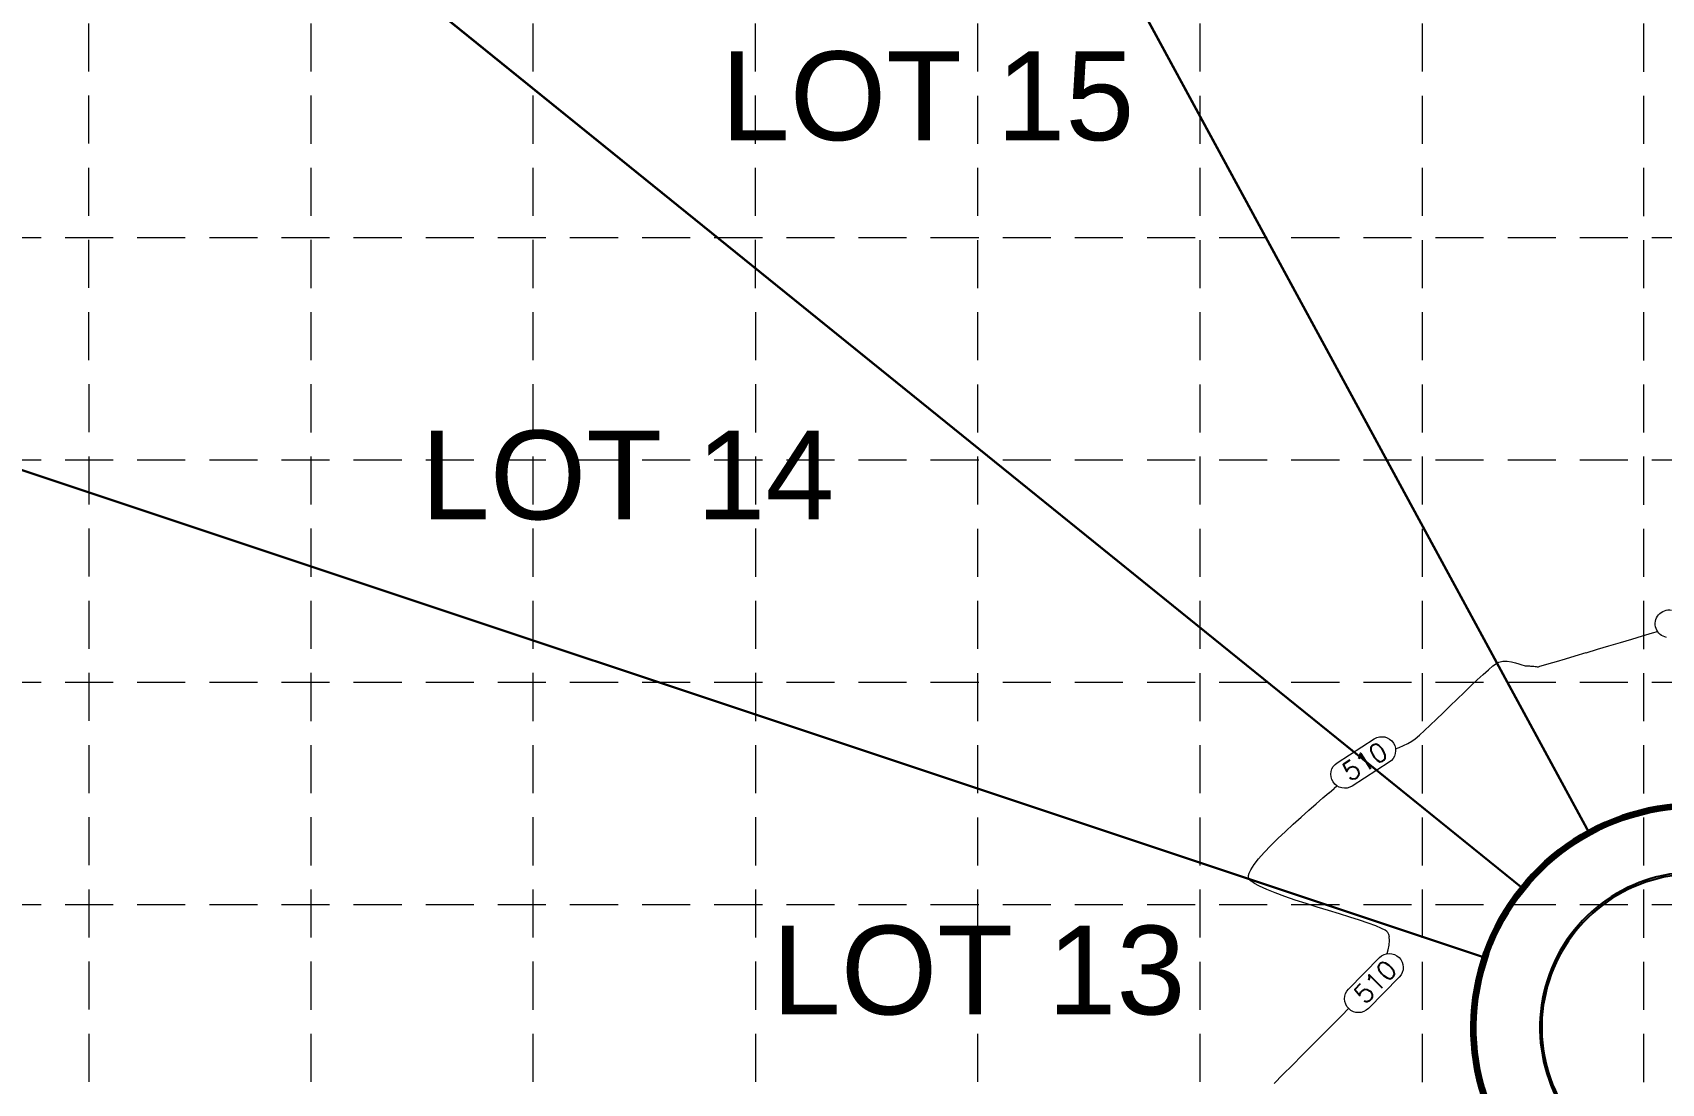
# Model space of a CAD drawing. Header units: feet. Extents: x -406 to 2003, y 7035 to 10885.
# Drawn here: x -117.4 to 322.9, y 9872.7 to 10156.7 of the extents above; entities that cross this region are included whole.
import ezdxf

# ---------------------------------------------------------------- set-up
doc = ezdxf.new("R2010")
doc.units = ezdxf.units.FT
doc.header["$LTSCALE"] = 40
doc.header["$MEASUREMENT"] = 0
doc.linetypes.add('HIDDEN', pattern=[0.375, 0.25, -0.125])
for name, color, linetype, lineweight in [('1 PROPOSED CONTOURS', 35, 'Continuous', 0), ('LOT NUMBERS', 3, 'Continuous', 35), ('right of way', 3, 'Continuous', 40), ('SILT FENCE', 200, 'Continuous', 100)]:
    doc.layers.add(name, color=color, linetype=linetype, lineweight=lineweight)
for name, color, linetype in [('GRID', 254, 'HIDDEN'), ('lots', 4, 'Continuous'), ('polys', 7, 'Continuous'), ('proposed pavement', 4, 'Continuous')]:
    doc.layers.add(name, color=color, linetype=linetype)
doc.styles.get("Standard").update_dxf_attribs({"font": 'ARIAL.TTF'})

msp = doc.modelspace()

# ---------------------------------------------------------------- linework, layer by layer
at = {"layer": '1 PROPOSED CONTOURS', "color": 35, "extrusion": (0.284844, -0.958574, 0), "elevation": -9489.12}
msp.add_lwpolyline([(3141.84, 510), (3145.11, 510)], dxfattribs=at)
at = {"layer": '1 PROPOSED CONTOURS', "color": 35, "extrusion": (-0.284732, 0.958607, 0), "elevation": 9489.49}
msp.add_lwpolyline([(-3144, 510), (-3147.19, 510)], dxfattribs=at)
at = {"layer": '1 PROPOSED CONTOURS', "color": 35, "extrusion": (0.284504, -0.958675, 0), "elevation": -9490.24}
msp.add_lwpolyline([(3144.93, 510), (3147.96, 510)], dxfattribs=at)
at = {"layer": '1 PROPOSED CONTOURS', "color": 35, "elevation": 510}
for points in [[(317.85, 9993.66), (320.52, 9994.45)], [(294.62, 9986.76), (297, 9987.46)], [(297, 9987.46), (299.67, 9988.26)], [(299.67, 9988.26), (302.58, 9989.12)], [(274.74, 9983.25), (276.17, 9984.52)], [(276.17, 9984.52), (277.38, 9985.53)], [(277.38, 9985.53), (278.35, 9986.23)], [(278.35, 9986.23), (279.02, 9986.58)], [(280.1, 9986.78), (281.24, 9986.79)], [(286.12, 9985.58), (286.43, 9985.56)], [(286.99, 9985.54), (287.3, 9985.53)], [(287.56, 9985.51), (287.88, 9985.49)], [(288.19, 9985.47), (288.45, 9985.45)], [(288.45, 9985.45), (288.78, 9985.42)], [(289.1, 9985.37), (289.37, 9985.33)], [(291.09, 9985.72), (292.63, 9986.17)], [(292.63, 9986.17), (294.62, 9986.76)], [(269.59, 9978.38), (271.42, 9980.13)], [(271.42, 9980.13), (273.15, 9981.77)], [(263.96, 9972.89), (265.82, 9974.71)], [(265.82, 9974.71), (267.72, 9976.55)], [(260.45, 9969.53), (262.15, 9971.15)], [(254.35, 9964.58), (255.46, 9965.23)], [(258.89, 9968.08), (260.45, 9969.53)], [(223.39, 9942.78), (225.52, 9944.69)], [(219.24, 9938.88), (221.28, 9940.83)], [(214.05, 9933.43), (215.57, 9935.15)], [(215.57, 9935.15), (217.32, 9936.98)], [(211.91, 9930.47), (212.81, 9931.86)], [(211.29, 9928.56), (211.3, 9928.92)], [(211.36, 9928.26), (211.32, 9928.41)], [(218.56, 9924.18), (216.26, 9925.1)], [(221.14, 9923.24), (218.56, 9924.18)], [(229.9, 9920.37), (226.89, 9921.32)], [(232.93, 9919.43), (229.9, 9920.37)], [(235.89, 9918.52), (232.93, 9919.43)], [(243.7, 9916.01), (241.35, 9916.8)], [(248.71, 9913.82), (248.23, 9914.14)], [(248.91, 9913.62), (248.71, 9913.82)], [(249.08, 9908.79), (249.34, 9910.08)], [(249.34, 9910.08), (249.45, 9911.34)], [(225.85, 9880.37), (228.57, 9883.09)], [(228.57, 9883.09), (231.29, 9885.82)]]:
    msp.add_lwpolyline(points, dxfattribs=at)
at = {"layer": '1 PROPOSED CONTOURS', "color": 35, "extrusion": (-0.283499, 0.958973, 0), "elevation": 9493.53}
msp.add_lwpolyline([(-3140.79, 510), (-3142.22, 510)], dxfattribs=at)
at = {"layer": '1 PROPOSED CONTOURS', "color": 35, "extrusion": (-0.284771, 0.958596, 0), "elevation": 9489.36}
msp.add_lwpolyline([(-3134.66, 510), (-3137.85, 510)], dxfattribs=at)
at = {"layer": '1 PROPOSED CONTOURS', "color": 35, "extrusion": (0.284857, -0.95857, 0), "elevation": -9489.08}
msp.add_lwpolyline([(3138.7, 510), (3141.97, 510)], dxfattribs=at)
at = {"layer": '1 PROPOSED CONTOURS', "color": 35, "extrusion": (0.679236, -0.73392, 0), "elevation": -7140.29}
msp.add_lwpolyline([(6980.45, 510), (6982.62, 510)], dxfattribs=at)
at = {"layer": '1 PROPOSED CONTOURS', "color": 35, "extrusion": (-0.182858, 0.983139, 0), "elevation": 9767.18}
msp.add_lwpolyline([(-2100.44, 510), (-2101.54, 510)], dxfattribs=at)
at = {"layer": '1 PROPOSED CONTOURS', "color": 35, "extrusion": (0.123903, 0.992294, 0), "elevation": 9944.68}
msp.add_lwpolyline([(958.32, 510), (957.17, 510)], dxfattribs=at)
at = {"layer": '1 PROPOSED CONTOURS', "color": 35, "extrusion": (0.212487, 0.977164, 0), "elevation": 9818.59}
msp.add_lwpolyline([(1846.11, 510), (1845, 510)], dxfattribs=at)
at = {"layer": '1 PROPOSED CONTOURS', "color": 35, "extrusion": (0.273898, 0.961759, 0), "elevation": 9682.16}
msp.add_lwpolyline([(2462.64, 510), (2461.63, 510)], dxfattribs=at)
at = {"layer": '1 PROPOSED CONTOURS', "color": 35, "extrusion": (0.31377, 0.949499, 0), "elevation": 9571.07}
msp.add_lwpolyline([(2863.29, 510), (2862.44, 510)], dxfattribs=at)
at = {"layer": '1 PROPOSED CONTOURS', "color": 35, "extrusion": (0.329493, 0.944158, 0), "elevation": 9522.22}
msp.add_lwpolyline([(3020.97, 510), (3020.35, 510)], dxfattribs=at)
at = {"layer": '1 PROPOSED CONTOURS', "color": 35, "extrusion": (0.279116, 0.960257, 0), "elevation": 9668.58}
msp.add_lwpolyline([(2512.7, 510), (2512.39, 510)], dxfattribs=at)
at = {"layer": '1 PROPOSED CONTOURS', "color": 35, "extrusion": (0.020016, 0.9998, 0), "elevation": 9989.29}
msp.add_lwpolyline([(-86.5, 510), (-86.75, 510)], dxfattribs=at)
at = {"layer": '1 PROPOSED CONTOURS', "color": 35, "extrusion": (0.032117, 0.999484, 0), "elevation": 9989.61}
msp.add_lwpolyline([(34.18, 510), (33.87, 510)], dxfattribs=at)
at = {"layer": '1 PROPOSED CONTOURS', "color": 35, "extrusion": (0.059622, 0.998221, 0), "elevation": 9984.89}
msp.add_lwpolyline([(308.56, 510), (308.31, 510)], dxfattribs=at)
at = {"layer": '1 PROPOSED CONTOURS', "color": 35, "extrusion": (0.070702, 0.997498, 0), "elevation": 9980.85}
msp.add_lwpolyline([(418.84, 510), (418.51, 510)], dxfattribs=at)
at = {"layer": '1 PROPOSED CONTOURS', "color": 35, "extrusion": (0.143161, 0.989699, 0), "elevation": 9923.9}
msp.add_lwpolyline([(1143.72, 510), (1143.39, 510)], dxfattribs=at)
at = {"layer": '1 PROPOSED CONTOURS', "color": 35, "extrusion": (-0.004833, 0.999988, 0), "elevation": 9983.81}
msp.add_lwpolyline([(-337.62, 510), (-337.94, 510)], dxfattribs=at)
at = {"layer": '1 PROPOSED CONTOURS', "color": 35, "extrusion": (0.257936, -0.966162, 0), "elevation": -9572.72}
msp.add_lwpolyline([(2855.47, 510), (2855.88, 510)], dxfattribs=at)
at = {"layer": '1 PROPOSED CONTOURS', "color": 35, "extrusion": (0.2767, -0.960956, 0), "elevation": -9515.3}
msp.add_lwpolyline([(3041.73, 510), (3042.78, 510)], dxfattribs=at)
at = {"layer": '1 PROPOSED CONTOURS', "color": 35, "extrusion": (0.696889, -0.717179, 0), "elevation": -6968.4}
msp.add_lwpolyline([(7144.55, 510), (7147.17, 510)], dxfattribs=at)
at = {"layer": '1 PROPOSED CONTOURS', "color": 35, "extrusion": (0.694633, -0.719365, 0), "elevation": -6990.79}
msp.add_lwpolyline([(7114.87, 510), (7117.38, 510)], dxfattribs=at)
at = {"layer": '1 PROPOSED CONTOURS', "color": 35, "linetype": 'Continuous', "elevation": 510}
for points in [[(235.3, 9959.38), (245.31, 9965.83)], [(249.37, 9959.52), (239.36, 9953.08)]]:
    msp.add_lwpolyline(points, dxfattribs=at)
at = {"layer": '1 PROPOSED CONTOURS', "color": 35, "extrusion": (0.589036, -0.808107, 0), "elevation": -7902.49}
msp.add_lwpolyline([(6076.31, 510), (6077.42, 510)], dxfattribs=at)
at = {"layer": '1 PROPOSED CONTOURS', "color": 35, "extrusion": (0.641169, -0.7674, 0), "elevation": -7483.44}
msp.add_lwpolyline([(6586.54, 510), (6588.05, 510)], dxfattribs=at)
at = {"layer": '1 PROPOSED CONTOURS', "color": 35, "extrusion": (0.666569, -0.745443, 0), "elevation": -7258.07}
msp.add_lwpolyline([(6835.56, 510), (6837.4, 510)], dxfattribs=at)
at = {"layer": '1 PROPOSED CONTOURS', "color": 35, "extrusion": (-0.353659, 0.935374, 0), "elevation": 9230.48}
msp.add_lwpolyline([(-3758.39, 510), (-3759.46, 510)], dxfattribs=at)
at = {"layer": '1 PROPOSED CONTOURS', "color": 35, "extrusion": (0.392782, -0.919632, 0), "elevation": -9063.77}
msp.add_lwpolyline([(4145.29, 510), (4146.54, 510)], dxfattribs=at)
at = {"layer": '1 PROPOSED CONTOURS', "color": 35, "extrusion": (-0.443904, 0.896074, 0), "elevation": 8816.09}
msp.add_lwpolyline([(-4649.97, 510), (-4651.23, 510)], dxfattribs=at)
at = {"layer": '1 PROPOSED CONTOURS', "color": 35, "extrusion": (0.651334, -0.758791, 0), "elevation": -7399.12}
msp.add_lwpolyline([(6658.46, 510), (6660.29, 510)], dxfattribs=at)
at = {"layer": '1 PROPOSED CONTOURS', "color": 35, "extrusion": (0.655274, -0.755392, 0), "elevation": -7364.37}
msp.add_lwpolyline([(6698.7, 510), (6699.71, 510)], dxfattribs=at)
at = {"layer": '1 PROPOSED CONTOURS', "color": 35, "extrusion": (0.657072, -0.753828, 0), "elevation": -7348.43}
msp.add_lwpolyline([(6707.16, 510), (6709.8, 510)], dxfattribs=at)
at = {"layer": '1 PROPOSED CONTOURS', "color": 35, "extrusion": (0.653292, -0.757106, 0), "elevation": -7381.9}
msp.add_lwpolyline([(6672.95, 510), (6675.39, 510)], dxfattribs=at)
at = {"layer": '1 PROPOSED CONTOURS', "color": 35, "extrusion": (0.651199, -0.758907, 0), "elevation": -7400.31}
msp.add_lwpolyline([(6654.97, 510), (6657.14, 510)], dxfattribs=at)
at = {"layer": '1 PROPOSED CONTOURS', "color": 35, "extrusion": (0.662403, -0.749147, 0), "elevation": -7300.66}
msp.add_lwpolyline([(6756.34, 510), (6759.13, 510)], dxfattribs=at)
at = {"layer": '1 PROPOSED CONTOURS', "color": 35, "extrusion": (0.704211, -0.70999, 0), "elevation": -6902.12}
msp.add_lwpolyline([(7152.03, 510), (7154.73, 510)], dxfattribs=at)
at = {"layer": '1 PROPOSED CONTOURS', "color": 35, "extrusion": (0.678294, -0.734791, 0), "elevation": -7154.33}
msp.add_lwpolyline([(6905.4, 510), (6908.28, 510)], dxfattribs=at)
at = {"layer": '1 PROPOSED CONTOURS', "color": 35, "extrusion": (0.904856, -0.425717, 0), "elevation": -4035.83}
msp.add_lwpolyline([(9074.81, 510), (9075.86, 510)], dxfattribs=at)
at = {"layer": '1 PROPOSED CONTOURS', "color": 35, "extrusion": (0.784957, -0.619551, 0), "elevation": -5986.24}
msp.add_lwpolyline([(7927.93, 510), (7929.93, 510)], dxfattribs=at)
at = {"layer": '1 PROPOSED CONTOURS', "color": 35, "extrusion": (0.989702, 0.143144, 0), "elevation": 1630.33}
msp.add_lwpolyline([(9795.91, 510), (9796.07, 510)], dxfattribs=at)
at = {"layer": '1 PROPOSED CONTOURS', "color": 35, "extrusion": (-0.968741, 0.248074, 0), "elevation": 2258.41}
msp.add_lwpolyline([(-9670.97, 510), (-9671.59, 510)], dxfattribs=at)
at = {"layer": '1 PROPOSED CONTOURS', "color": 35, "extrusion": (0.880126, 0.47474, 0), "elevation": 4899.36}
msp.add_lwpolyline([(8637.44, 510), (8637.78, 510)], dxfattribs=at)
at = {"layer": '1 PROPOSED CONTOURS', "color": 35, "extrusion": (0.744072, 0.6681, 0), "elevation": 6790.26}
msp.add_lwpolyline([(7245.17, 510), (7245.8, 510)], dxfattribs=at)
at = {"layer": '1 PROPOSED CONTOURS', "color": 35, "extrusion": (0.601982, 0.79851, 0), "elevation": 8054.79}
msp.add_lwpolyline([(5805.86, 510), (5806.94, 510)], dxfattribs=at)
at = {"layer": '1 PROPOSED CONTOURS', "color": 35, "extrusion": (0.490346, 0.871528, 0), "elevation": 8755.87}
msp.add_lwpolyline([(4680.39, 510), (4682.13, 510)], dxfattribs=at)
at = {"layer": '1 PROPOSED CONTOURS', "color": 35, "extrusion": (0.417438, 0.908705, 0), "elevation": 9109.27}
msp.add_lwpolyline([(3946.6, 510), (3948.74, 510)], dxfattribs=at)
at = {"layer": '1 PROPOSED CONTOURS', "color": 35, "extrusion": (0.322812, 0.946463, 0), "elevation": 9463.36}
msp.add_lwpolyline([(2991.08, 510), (2994.03, 510)], dxfattribs=at)
at = {"layer": '1 PROPOSED CONTOURS', "color": 35, "extrusion": (0.309265, 0.950976, 0), "elevation": 9505.11}
msp.add_lwpolyline([(2852.55, 510), (2855.65, 510)], dxfattribs=at)
at = {"layer": '1 PROPOSED CONTOURS', "color": 35, "extrusion": (0.297332, 0.954774, 0), "elevation": 9540.09}
msp.add_lwpolyline([(2720.91, 510), (2723.87, 510)], dxfattribs=at)
at = {"layer": '1 PROPOSED CONTOURS', "color": 35, "extrusion": (0.304629, 0.952471, 0), "elevation": 9518.99}
msp.add_lwpolyline([(2791.07, 510), (2793.83, 510)], dxfattribs=at)
at = {"layer": '1 PROPOSED CONTOURS', "color": 35, "extrusion": (0.341763, 0.939786, 0), "elevation": 9402.22}
msp.add_lwpolyline([(3157.77, 510), (3159.91, 510)], dxfattribs=at)
at = {"layer": '1 PROPOSED CONTOURS', "color": 35, "extrusion": (0.383499, 0.923541, 0), "elevation": 9251.4}
msp.add_lwpolyline([(3573.85, 510), (3575.58, 510)], dxfattribs=at)
at = {"layer": '1 PROPOSED CONTOURS', "color": 35, "extrusion": (0.454148, 0.890926, 0), "elevation": 8945.51}
msp.add_lwpolyline([(4281.33, 510), (4282.38, 510)], dxfattribs=at)
at = {"layer": '1 PROPOSED CONTOURS', "color": 35, "extrusion": (0.820511, 0.571631, 0), "elevation": 5871.17}
msp.add_lwpolyline([(7991.84, 510), (7991.95, 510)], dxfattribs=at)
at = {"layer": '1 PROPOSED CONTOURS', "color": 35, "extrusion": (0.884756, 0.466055, 0), "elevation": 4840.54}
msp.add_lwpolyline([(8654.81, 510), (8655.02, 510)], dxfattribs=at)
at = {"layer": '1 PROPOSED CONTOURS', "color": 35, "extrusion": (0.928668, 0.370913, 0), "elevation": 3908.3}
msp.add_lwpolyline([(9113.39, 510), (9113.82, 510)], dxfattribs=at)
at = {"layer": '1 PROPOSED CONTOURS', "color": 35, "extrusion": (0.973815, 0.227341, 0), "elevation": 2496.33}
msp.add_lwpolyline([(9596.05, 510), (9596.72, 510)], dxfattribs=at)
at = {"layer": '1 PROPOSED CONTOURS', "color": 35, "extrusion": (-0.962444, 0.271482, 0), "elevation": 2450.33}
msp.add_lwpolyline([(-9603.23, 510), (-9604.28, 510)], dxfattribs=at)
at = {"layer": '1 PROPOSED CONTOURS', "color": 35, "extrusion": (0.997882, 0.065044, 0), "elevation": 893.59}
msp.add_lwpolyline([(9874.13, 510), (9875.08, 510)], dxfattribs=at)
at = {"layer": '1 PROPOSED CONTOURS', "color": 35, "linetype": 'Continuous', "extrusion": (0.712443, -0.70173, 0)}
for points, elevation in [([(7219.2, 510), (7231.11, 510)], -6776.05), ([(7231.11, 510), (7219.2, 510)], -6768.55)]:
    msp.add_lwpolyline(points, dxfattribs=dict(at, elevation=elevation))
at = {"layer": '1 PROPOSED CONTOURS', "color": 35, "extrusion": (0.708326, -0.705886, 0), "elevation": -6814.43}
msp.add_lwpolyline([(7169.42, 510), (7173.05, 510)], dxfattribs=at)
at = {"layer": '1 PROPOSED CONTOURS', "color": 35, "extrusion": (0.708612, -0.705599, 0), "elevation": -6811.53}
msp.add_lwpolyline([(7175.81, 510), (7178.47, 510)], dxfattribs=at)
at = {"layer": '1 PROPOSED CONTOURS', "color": 35, "extrusion": (0.708128, -0.706084, 0), "elevation": -6816.44}
msp.add_lwpolyline([(7163.74, 510), (7167.51, 510)], dxfattribs=at)
at = {"layer": '1 PROPOSED CONTOURS', "color": 35, "extrusion": (0.707919, -0.706293, 0), "elevation": -6818.56}
msp.add_lwpolyline([(7146.62, 510), (7150.24, 510)], dxfattribs=at)
at = {"layer": '1 PROPOSED CONTOURS', "color": 35, "extrusion": (0.707894, -0.706319, 0), "elevation": -6818.81}
msp.add_lwpolyline([(7150, 510), (7153.77, 510)], dxfattribs=at)
at = {"layer": '1 PROPOSED CONTOURS', "color": 35, "extrusion": (0.708005, -0.706207, 0), "elevation": -6817.69}
msp.add_lwpolyline([(7144.06, 510), (7147.45, 510)], dxfattribs=at)
at = {"layer": '1 PROPOSED CONTOURS', "color": 35, "linetype": 'Continuous', "extrusion": (0, 0, -1)}
for centre, start, end in [((-325.03, 9996.92, -510), 280.3941, 100.3941), ((-247.34, 9962.67, -510), 57.2184, 237.2184), ((-237.33, 9956.23, -510), 237.2184, 57.2184), ((-249.4, 9904.08, -510), 44.566, 224.566), ((-241.05, 9895.6, -510), 224.566, 44.566)]:
    msp.add_arc(centre, 3.75, start, end, dxfattribs=at)
at = {"layer": 'GRID', "color": 252, "linetype": 'HIDDEN', "lineweight": 0, "ltscale": 1.3}
for p, q in [((-101.41, 7338.16), (-102.36, 10819.6)), ((-41.89, 7338.15), (-42.14, 10820.07)), ((17.81, 7338.14), (18, 10819.96)), ((78.33, 7338.13), (78.01, 10819.73)), ((138.61, 7338.12), (138, 10819.79)), ((198.2, 7338.12), (198.22, 10819.75)), ((258.44, 7338.11), (258.37, 10819.74)), ((318.13, 7338.1), (318.25, 10819.73)), ((-342.62, 10101.32), (1939.97, 10101.32)), ((-342.62, 10041.25), (1939.97, 10041.25)), ((-342.62, 9981.18), (1939.97, 9981.18)), ((-342.62, 9921.11), (1939.97, 9921.11))]:
    msp.add_line(p, q, dxfattribs=at)
at = {"layer": 'lots', "color": 7, "linetype": 'Continuous'}
for p, q in [((63.88, 10381.32), (303.42, 9940.47)), ((63.88, 10381.32), (303.42, 9940.47)), ((285.39, 9925.46), (-206.21, 10322.56)), ((285.39, 9925.46), (-206.21, 10322.56)), ((275.14, 9906.71), (-206.3, 10067.05)), ((275.14, 9906.71), (-206.3, 10067.05))]:
    msp.add_line(p, q, dxfattribs=at)
at = {"layer": 'polys', "color": 7, "linetype": 'Continuous'}
for points in [[(63.88, 10381.32), (-170.11, 10383.52), (-206.18, 10385.26), (-206.21, 10322.56), (285.39, 9925.46, -0.098715), (303.42, 9940.47)], [(342.42, 10378.69), (63.88, 10381.32), (303.42, 9940.47, -0.130439), (333.33, 9947.74)], [(-206.21, 10322.56), (-206.3, 10067.05), (275.14, 9906.71, -0.089734), (285.39, 9925.46)], [(-206.3, 10067.05), (-206.38, 9845.76), (288.74, 9846.25, -0.278209), (275.14, 9906.71)]]:
    msp.add_lwpolyline(points, format="xyb", close=True, dxfattribs=at)
at = {"layer": 'proposed pavement', "color": 7, "linetype": 'Continuous'}
for radius in [42, 41.5]:
    msp.add_arc((332.08, 9887.82), radius, 301.119, 238.9731, dxfattribs=at)
at = {"layer": 'right of way', "color": 7, "linetype": 'Continuous'}
msp.add_arc((332.07, 9887.75), 60, 300.0569, 240.0569, dxfattribs=at)
msp.add_arc((332.07, 9887.75), 60, 300.0569, 240.0569, dxfattribs=at)
at = {"layer": 'SILT FENCE', "color": 7, "linetype": 'Continuous'}
msp.add_arc((332.07, 9887.75), 60, 300.0569, 240.0569, dxfattribs=at)

# ---------------------------------------------------------------- texts
at = {"layer": '1 PROPOSED CONTOURS', "color": 35, "linetype": 'Continuous', "char_height": 5, "width": 17.8571, "attachment_point": 1}
for insert, rotation in [((235.98, 9958.33, 510), 32.7816), ((239.27, 9897.35, 510), 45.434)]:
    msp.add_mtext('\\Fsimplex.shx;\\W1.0000000000;\\T1.0000000000;\\o\\l510', dxfattribs=dict(at, insert=insert, rotation=rotation))
at = {"layer": 'LOT NUMBERS', "color": 7, "linetype": 'Continuous'}
for s, p in [('LOT 15', (68.66, 10127.59)), ('LOT 14', (-12.43, 10025.15)), ('LOT 13', (82.46, 9891.36))]:
    msp.add_text(s, height=24, dxfattribs=at).set_placement(p)

doc.saveas('drawing.dxf')
